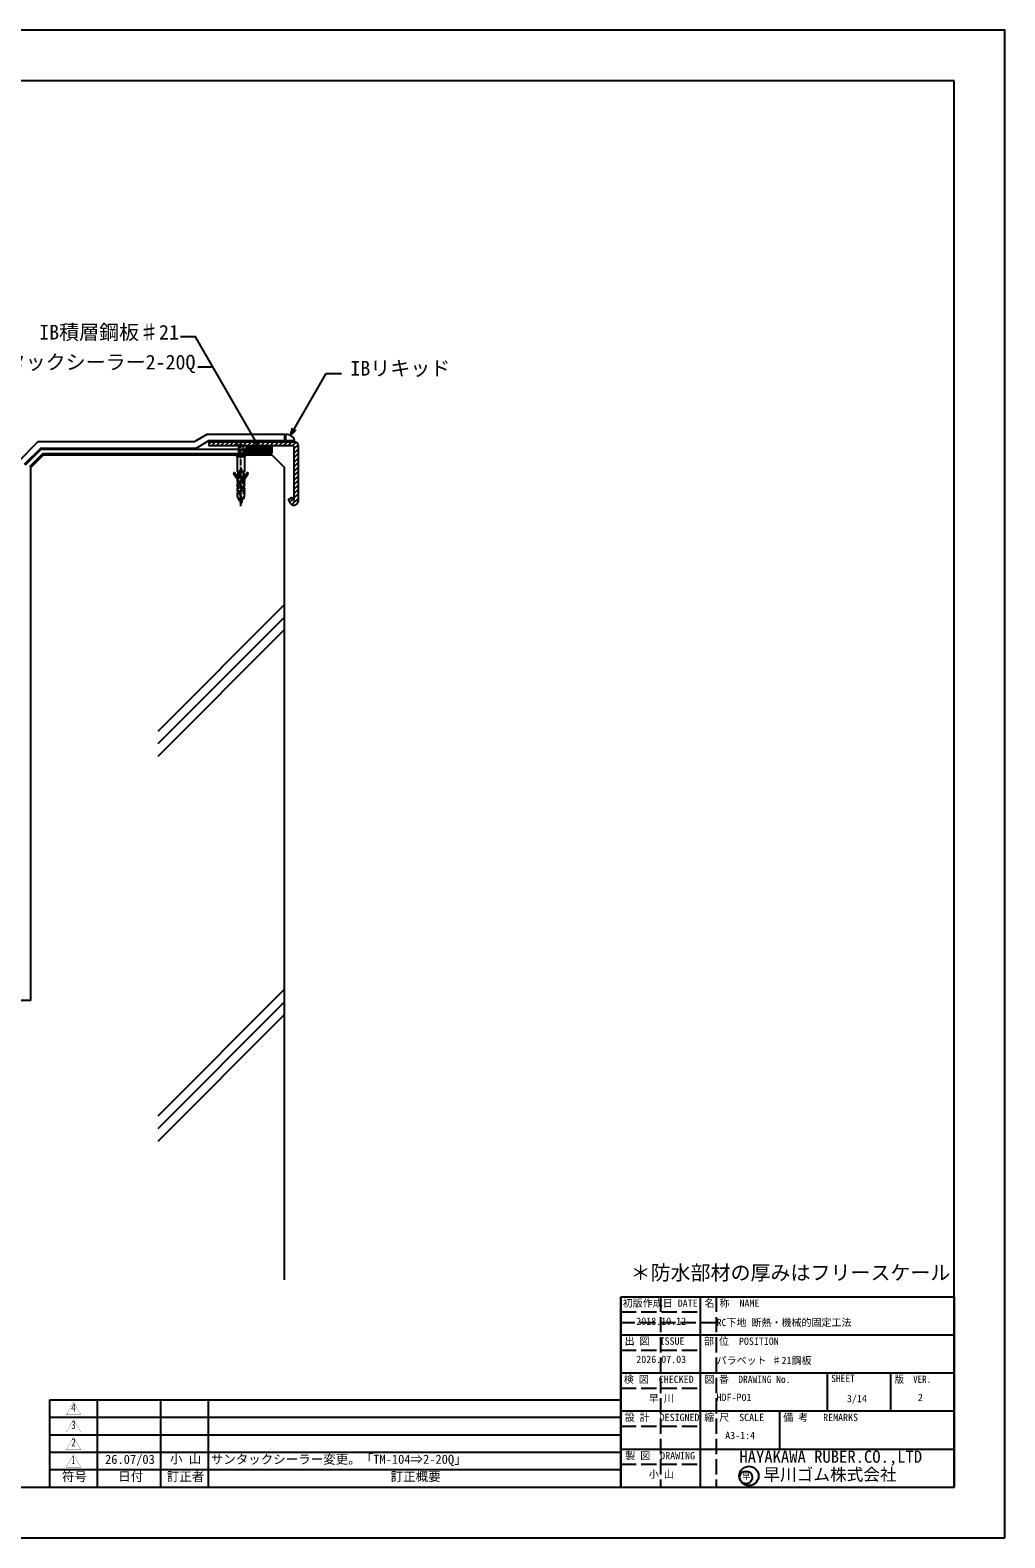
# Model space of a CAD drawing. Units: millimetres, scale not verified. Extents: x -840 to 5880, y -594 to 4158.
# Drawn here: x 2808 to 5880, y -594 to 4158 of the extents above; entities that cross this region are included whole.
import ezdxf
from ezdxf.enums import TextEntityAlignment as Align

# ---------------------------------------------------------------- set-up
doc = ezdxf.new("R2010")
doc.units = ezdxf.units.MM
doc.header["$LTSCALE"] = 4
doc.linetypes.add('CHAIN1', pattern=[8, 5, -1, 1, -1])
doc.linetypes.add('DASHED3', pattern=[4, 3, -1])
for name, color, linetype in [('0-0_0', 7, 'Continuous'), ('0-1_IBｼｰﾄ', 7, 'Continuous'), ('0-2_IBリキッド', 7, 'Continuous'), ('0-3_ブチルﾃｰﾌﾟ', 4, 'Continuous'), ('0-4_中心線', 1, 'CHAIN1'), ('0-5_仮想線', 1, 'DASHED3'), ('0-6_図面枠', 7, 'Continuous'), ('0-7_寸法線', 7, 'Continuous'), ('0-8_文字', 5, 'Continuous'), ('0-B_緩衝フォーム', 7, 'Continuous'), ('0-C_表題欄', 7, 'Continuous'), ('0-D_躯体', 7, 'Continuous'), ('0-E_輪郭線', 2, 'Continuous'), ('0-F_部材(積層鋼板)', 4, 'Continuous'), ('1-0_部材(ﾋﾞｽ類)', 7, 'Continuous')]:
    doc.layers.add(name, color=color, linetype=linetype)
doc.styles.add('MS Gothic', font='')
doc.styles.get('MS Gothic').set_extended_font_data('MS Gothic')

# ---------------------------------------------------------------- blocks, each defined once
blk = doc.blocks.new('表題欄(建築)')
at = {"layer": '0-5_仮想線'}
for p, q in [((31.25, 150), (31.25, 0)), ((75, 150), (75, 0)), ((0, 138), (62.5, 138)), ((75, 129.375), (0, 129.375)), ((0, 108), (62.5, 108)), ((0, 78), (62.5, 78)), ((0, 48), (62.5, 48)), ((0, 18), (62.5, 18))]:
    blk.add_line(p, q, dxfattribs=at)
at = {"layer": '0-C_表題欄'}
for p, q in [((0, 150), (262.5, 150)), ((0, 0), (0, 150)), ((62.5, 150), (62.5, 0)), ((262.5, 150), (262.5, 0)), ((0, 120), (62.5, 120)), ((0, 120), (262.5, 120)), ((0, 90), (262.5, 90)), ((162.5, 90), (162.5, 60)), ((212.5, 90), (212.5, 60)), ((0, 60), (262.5, 60)), ((125, 60), (125, 30)), ((0, 30), (262.5, 30))]:
    blk.add_line(p, q, dxfattribs=at)
blk.add_lwpolyline([(0, 150), (0, 0), (262.5, 0)], dxfattribs=at)
for centre, radius in [((100.891, 8.795), 7.598), ((98.573, 7.58), 4.974)]:
    blk.add_circle(centre, radius, dxfattribs=at)
at = {"layer": '0-C_表題欄', "style": 'MS Gothic'}
for s, height, p in [('初版作成日 DATE', 5.773, (1.438, 140.3)), ('名 称  NAME', 5.773, (65.887, 140.3)), ('出 図  ISSUE', 5.773, (2.929, 110.421)), ('部 位  POSITION', 5.773, (65.438, 110.3)), ('検 図  CHECKED', 5.773, (2.296, 80.3)), ('設 計  DESIGNED', 5.773, (2.968, 50.3)), ('縮 尺  SCALE', 5.773, (65.633, 50.3)), ('備 考   REMARKS', 5.773, (127.877, 50.239)), ('製 図  DRAWING', 5.773, (3.418, 20.117)), ('HAYAKAWA RUBER.CO.,LTD', 9.621, (93.337, 16.303)), ('早川ゴム株式会社', 9.621, (112.256, 2.235))]:
    blk.add_text(s, height=height, dxfattribs=at).set_placement(p, align=Align.BOTTOM_LEFT)
for s, height, width, p in [('図 番  DRAWING No.', 5.773, 0.95, (65.956, 80.269)), ('SHEET', 5.773, 0.95, (165.658, 81.061)), ('版\u3000VER.', 5.773, 0.9, (215.722, 80.33)), ('早', 4.99, 0.9, (95.598, 4.671))]:
    blk.add_text(s, height=height, dxfattribs=dict(at, width=width)).set_placement(p, align=Align.BOTTOM_LEFT)
blk = doc.blocks.new('囲い文字1')
at = {"layer": '0-8_文字'}
for points in [[(-4.659, -51.926), (-5.005, -52.126), (1.868, -40.622), (1.868, -40.222)], [(1.868, -40.622), (1.868, -40.222), (8.395, -51.926), (8.741, -52.126)], [(8.395, -51.926), (8.741, -52.126), (-4.659, -51.926), (-5.005, -52.126)]]:
    blk.add_solid(points, dxfattribs=at)
at = {"layer": '0-8_文字', "style": 'MS Gothic', "width": 0.4}
blk.add_text('1', height=7.312, dxfattribs=at).set_placement((0.363, -51.147), align=Align.BOTTOM_LEFT)
blk = doc.blocks.new('U69')
at = {"layer": '0-0_0', "xscale": 3.446988, "yscale": 3.446988}
blk.add_blockref('囲い文字1', (16.655, 139.333), dxfattribs=at)
blk = doc.blocks.new('囲い文字2')
at = {"layer": '0-8_文字'}
for points in [[(-33.503, 62.631), (-33.849, 62.431), (-26.976, 73.935), (-26.976, 74.335)], [(-26.976, 73.935), (-26.976, 74.335), (-20.45, 62.631), (-20.103, 62.431)], [(-20.45, 62.631), (-20.103, 62.431), (-33.503, 62.631), (-33.849, 62.431)]]:
    blk.add_solid(points, dxfattribs=at)
at = {"layer": '0-8_文字', "style": 'MS Gothic', "width": 0.8}
blk.add_text('2', height=7.312, dxfattribs=at).set_placement((-28.982, 63.41), align=Align.BOTTOM_LEFT)
blk = doc.blocks.new('U70')
at = {"layer": '0-0_0', "xscale": 3.446988, "yscale": 3.446988}
blk.add_blockref('囲い文字2', (116.081, -255.544), dxfattribs=at)
blk = doc.blocks.new('囲い文字3')
at = {"layer": '0-8_文字'}
for points in [[(-16.61, 28.999), (-16.957, 28.799), (-10.084, 40.303), (-10.084, 40.703)], [(-3.557, 28.999), (-3.211, 28.799), (-16.61, 28.999), (-16.957, 28.799)], [(-10.084, 40.303), (-10.084, 40.703), (-3.557, 28.999), (-3.211, 28.799)]]:
    blk.add_solid(points, dxfattribs=at)
at = {"layer": '0-8_文字', "style": 'MS Gothic', "width": 0.8}
blk.add_text('3', height=7.312, dxfattribs=at).set_placement((-12.128, 29.778), align=Align.BOTTOM_LEFT)
blk = doc.blocks.new('U71')
at = {"layer": '0-0_0', "xscale": 3.446988, "yscale": 3.446988}
blk.add_blockref('囲い文字3', (57.853, -139.615), dxfattribs=at)
blk = doc.blocks.new('囲い文字4')
at = {"layer": '0-8_文字'}
for points in [[(-17.85, 21.351), (-18.196, 21.151), (-11.323, 32.655), (-11.323, 33.055)], [(-11.323, 32.655), (-11.323, 33.055), (-4.797, 21.351), (-4.45, 21.151)], [(-4.797, 21.351), (-4.45, 21.151), (-17.85, 21.351), (-18.196, 21.151)]]:
    blk.add_solid(points, dxfattribs=at)
at = {"layer": '0-8_文字', "style": 'MS Gothic', "width": 0.85}
blk.add_text('4', height=7.312, dxfattribs=at).set_placement((-13.484, 22.13), align=Align.BOTTOM_LEFT)
blk = doc.blocks.new('U72')
at = {"layer": '0-0_0', "xscale": 3.446988, "yscale": 3.446988}
blk.add_blockref('囲い文字4', (62.126, -113.252), dxfattribs=at)

msp = doc.modelspace()

# ---------------------------------------------------------------- linework, layer by layer
at = {"layer": '0-1_IBｼｰﾄ'}
for p, q in [((2833.076, 2861.012), (2768.863, 2796.799)), ((2833.076, 2861.012), (3326.721, 2861.012)), ((3367.136, 2884.345), (3326.721, 2861.012)), ((3372.495, 2864.345), (3332.08, 2841.012)), ((3367.136, 2884.345), (3610.495, 2884.345)), ((3372.495, 2864.345), (3610.495, 2864.345)), ((3610.495, 2864.345), (3610.495, 2884.345)), ((2841.36, 2841.012), (2788.863, 2788.515)), ((2841.36, 2841.012), (3332.08, 2841.012))]:
    msp.add_line(p, q, dxfattribs=at)
at = {"layer": '0-2_IBリキッド'}
for q in [(3614.495, 2884.345), (3642.495, 2864.345)]:
    msp.add_line((3614.495, 2864.345), q, dxfattribs=at)
msp.add_arc((3614.495, 2854.745), 29.6, 18.92464, 90, dxfattribs=at)
at = {"layer": '0-3_ブチルﾃｰﾌﾟ'}
for p, q in [((3490.196, 2839.558), (3494.316, 2843.678)), ((3490.196, 2832.487), (3501.387, 2843.678)), ((3490.196, 2825.416), (3508.459, 2843.678)), ((3495.53, 2823.678), (3515.53, 2843.678)), ((3502.601, 2823.678), (3522.601, 2843.678)), ((3509.672, 2823.678), (3529.672, 2843.678)), ((3516.743, 2823.678), (3536.743, 2843.678)), ((3523.814, 2823.678), (3543.814, 2843.678)), ((3530.885, 2823.678), (3550.885, 2843.678)), ((3537.956, 2823.678), (3557.956, 2843.678)), ((3545.027, 2823.678), (3565.027, 2843.678)), ((3552.098, 2823.678), (3570.196, 2841.777)), ((3559.169, 2823.678), (3570.196, 2834.705)), ((3566.24, 2823.678), (3570.196, 2827.634))]:
    msp.add_line(p, q, dxfattribs=at)
at = {"layer": '0-3_ブチルﾃｰﾌﾟ', "color": 7}
msp.add_lwpolyline([(3570.196, 2823.678), (3490.196, 2823.678), (3490.196, 2843.678), (3570.196, 2843.678)], close=True, dxfattribs=at)
at = {"layer": '0-4_中心線'}
msp.add_line((3472.495, 2657.406), (3472.495, 2864.345), dxfattribs=at)
at = {"layer": '0-6_図面枠'}
msp.add_lwpolyline([(5880, -594), (5880, 4158), (-840, 4158), (-840, -594)], close=True, dxfattribs=at)
at = {"layer": '0-7_寸法線'}
for p, q in [((3384.936, 3095.28), (3336.936, 3095.28)), ((3628.797, 2880.66), (3741.316, 3075.55)), ((3741.316, 3075.55), (3789.316, 3075.55))]:
    msp.add_line(p, q, dxfattribs=at)
for points in [[(3530.196, 2843.678), (3329.511, 3191.28), (3281.511, 3191.28)], [(3645.768, 2897.631), (3628.797, 2880.66), (3635.009, 2903.842)], [(3513.226, 2860.649), (3530.196, 2843.678), (3523.985, 2866.86)]]:
    msp.add_lwpolyline(points, dxfattribs=at)
at = {"layer": '0-B_緩衝フォーム'}
for p, q in [((2843.017, 2837.012), (2792.863, 2786.858)), ((2848.54, 2823.678), (2806.196, 2781.335)), ((2843.017, 2837.012), (3486.196, 2837.012)), ((2848.54, 2823.678), (3486.196, 2823.678)), ((3486.196, 2823.678), (3486.196, 2837.012))]:
    msp.add_line(p, q, dxfattribs=at)
at = {"layer": '0-C_表題欄'}
for p, q in [((2870, -159), (4670, -159)), ((2870, -434), (2870, -159)), ((3020, -434), (3020, -159)), ((3220, -434), (3220, -159)), ((3370, -434), (3370, -159)), ((4670, -434), (4670, -159)), ((2870, -214), (4670, -214)), ((2870, -269), (4670, -269)), ((2870, -324), (4670, -324)), ((2870, -379), (4670, -379)), ((2870, -434), (4670, -434))]:
    msp.add_line(p, q, dxfattribs=at)
at = {"layer": '0-D_躯体'}
for p, q in [((2850.196, 2819.678), (2810.196, 2779.678)), ((2850.196, 2819.678), (3570.196, 2819.678)), ((3570.196, 2819.678), (3610.196, 2779.678)), ((2810.196, 1099.678), (2810.196, 2779.678)), ((3610.196, 219.678), (3610.196, 2779.678)), ((3610.196, 2347.759), (3210.196, 1947.759)), ((3610.196, 2308.161), (3210.196, 1908.161)), ((3610.196, 2268.563), (3210.196, 1868.563)), ((2810.196, 1099.678), (730.196, 1099.678)), ((3610.196, 1134.855), (3210.196, 734.855)), ((3610.196, 1095.257), (3210.196, 695.257)), ((3610.196, 1055.659), (3210.196, 655.659))]:
    msp.add_line(p, q, dxfattribs=at)
at = {"layer": '0-E_輪郭線'}
msp.add_lwpolyline([(5720, 3998), (-680, 3998), (-680, -434), (5720, -434)], close=True, dxfattribs=at)
at = {"layer": '0-F_部材(積層鋼板)'}
for p, q in [((3372.495, 2854.52), (3378.32, 2860.345)), ((3379.796, 2847.678), (3392.462, 2860.345)), ((3393.938, 2847.678), (3406.604, 2860.345)), ((3408.08, 2847.678), (3420.747, 2860.345)), ((3422.222, 2847.678), (3434.889, 2860.345)), ((3436.364, 2847.678), (3449.031, 2860.345)), ((3450.506, 2847.678), (3463.173, 2860.345)), ((3478.791, 2847.678), (3491.457, 2860.345)), ((3492.933, 2847.678), (3505.599, 2860.345)), ((3507.075, 2847.678), (3519.742, 2860.345)), ((3521.217, 2847.678), (3533.884, 2860.345)), ((3535.359, 2847.678), (3548.026, 2860.345)), ((3549.501, 2847.678), (3562.168, 2860.345)), ((3563.643, 2847.678), (3576.31, 2860.345)), ((3577.786, 2847.678), (3590.452, 2860.345)), ((3591.928, 2847.678), (3604.594, 2860.345)), ((3606.07, 2847.678), (3618.736, 2860.345)), ((3620.212, 2847.678), (3632.879, 2860.345)), ((3634.354, 2847.678), (3646.212, 2859.536)), ((3639.828, 2839.01), (3652.34, 2851.522)), ((3639.828, 2824.868), (3652.495, 2837.535)), ((3639.828, 2810.726), (3652.495, 2823.393)), ((3639.828, 2796.584), (3652.495, 2809.251)), ((3639.828, 2782.442), (3652.495, 2795.108)), ((3639.828, 2768.3), (3652.495, 2780.966)), ((3639.828, 2754.157), (3652.495, 2766.824)), ((3639.828, 2740.015), (3652.495, 2752.682)), ((3639.828, 2725.873), (3652.495, 2738.54)), ((3639.828, 2711.731), (3652.495, 2724.398)), ((3639.828, 2697.589), (3652.495, 2710.256)), ((3626.912, 2670.53), (3636.184, 2679.803)), ((3633.032, 2662.508), (3652.495, 2681.971)), ((3639.828, 2683.447), (3652.495, 2696.113)), ((3648.088, 2663.422), (3649.705, 2665.039))]:
    msp.add_line(p, q, dxfattribs=at)
at = {"layer": '0-F_部材(積層鋼板)', "color": 7}
for p, q in [((3639.828, 2676.32), (3639.828, 2845.678)), ((3652.495, 2850.345), (3652.495, 2672.823))]:
    msp.add_line(p, q, dxfattribs=at)
for points in [[(3637.828, 2847.678), (3372.495, 2847.678), (3372.495, 2860.345), (3642.495, 2860.345)], [(3629.187, 2666.59), (3622.196, 2678.697), (3633.166, 2685.03), (3638.414, 2675.941)]]:
    msp.add_lwpolyline(points, dxfattribs=at)
at = {"layer": '0-F_部材(積層鋼板)'}
msp.add_lwpolyline([(3464.648, 2847.678), (3472.495, 2855.525), (3477.315, 2860.345)], dxfattribs=at)
at = {"layer": '0-F_部材(積層鋼板)', "color": 7}
for centre, radius, start, end in [((3642.495, 2850.345), 10, 0, 90), ((3637.828, 2845.678), 2, 0, 90), ((3640.004, 2672.835), 12.491, 210, 0.05582), ((3639.07, 2676.32), 0.758, 210, 360)]:
    msp.add_arc(centre, radius, start, end, dxfattribs=at)
at = {"layer": '1-0_部材(ﾋﾞｽ類)'}
for p, q in [((3454.495, 2860.345), (3490.495, 2860.345)), ((3454.506, 2819.678), (3490.484, 2819.678)), ((3484.495, 2813.618), (3460.495, 2813.618)), ((3479.175, 2849.025), (3465.815, 2849.025)), ((3465.815, 2822.085), (3465.815, 2847.368)), ((3479.175, 2847.368), (3479.175, 2822.085)), ((3470.837, 2765.563), (3468.56, 2759.867)), ((3468.654, 2756.4), (3474.046, 2744.769)), ((3471.006, 2765.623), (3468.685, 2759.821)), ((3468.774, 2756.455), (3474.166, 2744.825)), ((3471.025, 2758.882), (3473.309, 2764.594)), ((3476.113, 2745.75), (3471.042, 2757.561)), ((3471.101, 2769.969), (3471.101, 2766.806)), ((3471.149, 2758.833), (3473.471, 2764.637)), ((3476.234, 2745.804), (3471.164, 2757.613)), ((3471.234, 2770.046), (3471.234, 2766.806)), ((3473.756, 2766.806), (3473.756, 2770.046)), ((3473.888, 2766.806), (3473.888, 2769.969)), ((3463.776, 2747.665), (3462.985, 2748.7)), ((3474, 2712.085), (3467.81, 2700.395)), ((3474.114, 2712.017), (3467.927, 2700.332)), ((3474.073, 2742.933), (3468.601, 2730.139)), ((3468.633, 2726.62), (3474.148, 2714.362)), ((3474.195, 2742.881), (3468.723, 2730.087)), ((3468.754, 2726.675), (3474.268, 2714.419)), ((3470.14, 2699.223), (3476.486, 2711.096)), ((3470.257, 2699.16), (3476.603, 2711.034)), ((3470.643, 2729.257), (3476.127, 2741.922)), ((3476.46, 2715.65), (3470.669, 2727.705)), ((3470.765, 2729.204), (3476.248, 2741.869)), ((3476.598, 2715.676), (3470.789, 2727.763)), ((3481.214, 2747.665), (3482.005, 2748.7)), ((3477.187, 2682.085), (3465.145, 2677.88)), ((3476.042, 2682.085), (3465.145, 2678.28)), ((3467.323, 2682.085), (3467.667, 2680.801)), ((3467.812, 2695.795), (3470.714, 2690.326)), ((3467.929, 2695.857), (3470.831, 2690.388)), ((3477.667, 2682.085), (3468.828, 2676.466)), ((3476.288, 2670.979), (3469.729, 2668.692)), ((3476.288, 2670.579), (3469.729, 2668.292)), ((3473.076, 2691.654), (3470.166, 2696.923)), ((3473.192, 2691.719), (3470.282, 2696.988)), ((3475.029, 2672.239), (3470.662, 2669.625)), ((3471.203, 2688.895), (3471.07, 2688.895)), ((3471.07, 2688.895), (3471.149, 2682.085)), ((3474.389, 2669.85), (3471.167, 2667.74)), ((3473.92, 2688.895), (3473.787, 2688.895)), ((3473.841, 2682.085), (3473.92, 2688.895))]:
    msp.add_line(p, q, dxfattribs=at)
for points in [[(3464.643, 2850.196), (3454.495, 2860.345), (3454.495, 2861.545), (3490.495, 2861.545), (3490.495, 2860.345), (3480.347, 2850.196)], [(3484.657, 2813.852), (3490.484, 2819.678), (3490.484, 2822.085), (3454.506, 2822.085), (3454.506, 2819.678), (3460.332, 2813.852)], [(3460.567, 2813.286), (3460.567, 2767.938), (3460.638, 2767.938), (3460.922, 2767.795), (3461.207, 2767.795), (3461.491, 2767.653), (3462.324, 2767.467)], [(3482.665, 2767.467), (3483.499, 2767.653), (3483.783, 2767.795), (3484.068, 2767.795), (3484.352, 2767.938), (3484.423, 2767.938), (3484.423, 2813.286)], [(3449.502, 2760.432), (3460.495, 2743.641), (3460.851, 2737.241), (3465.117, 2737.241), (3465.117, 2728.352), (3460.495, 2728.352), (3460.851, 2721.881), (3464.904, 2721.881), (3464.619, 2713.063), (3460.495, 2713.063), (3460.851, 2706.592), (3464.335, 2706.592), (3464.051, 2697.703), (3460.495, 2697.703), (3460.927, 2689.141), (3463.495, 2682.085), (3481.495, 2682.085), (3484.063, 2689.141), (3484.495, 2697.703), (3480.939, 2697.703), (3480.655, 2706.592), (3484.139, 2706.592), (3484.495, 2713.063), (3480.37, 2713.063), (3480.086, 2721.881), (3484.139, 2721.881), (3484.495, 2728.352), (3479.873, 2728.352), (3479.873, 2737.241), (3484.139, 2737.241), (3484.495, 2743.641), (3495.488, 2760.432)], [(3462.985, 2766.658), (3462.985, 2748.7), (3452.393, 2762.562)], [(3471.101, 2767.089), (3465.118, 2767.089), (3465.118, 2743.64), (3464.051, 2743.64), (3464.051, 2746.652)], [(3473.888, 2767.089), (3479.872, 2767.089), (3479.872, 2743.64), (3480.939, 2743.64), (3480.939, 2746.652)], [(3492.597, 2762.562), (3482.005, 2748.7), (3482.005, 2766.658)], [(3460.851, 2737.241), (3460.851, 2736.245), (3462.059, 2733.187), (3462.202, 2728.352)], [(3462.415, 2713.063), (3462.344, 2717.898), (3460.851, 2721.098), (3460.851, 2721.881)], [(3482.575, 2713.063), (3482.646, 2717.898), (3484.139, 2721.098), (3484.139, 2721.881)], [(3484.139, 2737.241), (3484.139, 2736.245), (3482.93, 2733.187), (3482.788, 2728.352)], [(3460.851, 2706.592), (3460.851, 2705.881), (3462.628, 2702.538), (3462.699, 2697.703)], [(3469.353, 2682.085), (3467.667, 2680.801), (3465.145, 2678.28), (3465.145, 2677.88), (3468.828, 2676.466), (3470.662, 2669.625), (3469.729, 2668.692), (3469.729, 2668.292), (3471.167, 2667.74), (3472.495, 2662.782), (3474.389, 2669.85), (3476.288, 2670.579), (3476.288, 2670.979), (3475.029, 2672.239), (3477.667, 2682.085)], [(3471.203, 2682.085), (3471.203, 2685.993), (3473.787, 2685.993), (3473.787, 2682.085)], [(3484.139, 2706.592), (3484.139, 2705.881), (3482.362, 2702.538), (3482.29, 2697.703)]]:
    msp.add_lwpolyline(points, dxfattribs=at)
for centre, radius, start, end in [((3459.767, 2813.286), 0.8, 0, 45), ((3461.815, 2847.368), 4, 0, 45), ((3483.175, 2847.368), 4, 135, 180), ((3485.223, 2813.286), 0.8, 135, 180), ((3450.966, 2761.472), 1.796, 37.38183, 215.39037), ((3462.158, 2766.658), 0.827, 360, 78.37519), ((3472.627, 2758.242), 4.38, 158.2146, 204.87271), ((3472.627, 2758.242), 4.247, 158.17187, 204.87271), ((3472.495, 2772.321), 2.734, 300.64443, 239.35557), ((3472.495, 2772.321), 2.601, 298.99242, 241.00758), ((3468.049, 2766.806), 3.052, 335.97512, 0), ((3472.627, 2758.242), 1.725, 158.20137, 203.23665), ((3468.049, 2766.806), 3.185, 338.19323, 0), ((3472.627, 2758.242), 1.593, 158.19323, 203.23665), ((3468.049, 2766.806), 5.707, 337.19074, 360), ((3468.049, 2766.806), 5.839, 338.19323, 0), ((3482.832, 2766.658), 0.827, 101.62481, 180), ((3494.024, 2761.472), 1.796, 324.60963, 142.61817), ((3462.051, 2746.652), 2, 0, 30.42714), ((3472.627, 2728.417), 4.38, 156.84042, 204.22194), ((3472.627, 2728.417), 4.247, 156.84042, 204.22194), ((3472.344, 2728.51), 1.858, 156.27812, 205.66734), ((3472.344, 2728.51), 1.725, 156.27812, 205.66734), ((3472.132, 2713.35), 2.256, 325.90086, 26.66039), ((3471.999, 2743.82), 2.256, 336.84042, 24.87271), ((3472.132, 2713.35), 2.389, 326.07565, 26.59167), ((3471.999, 2743.82), 2.389, 336.84042, 24.87271), ((3471.742, 2743.82), 4.778, 336.58818, 23.8287), ((3471.742, 2743.82), 4.91, 336.58818, 23.8287), ((3472.273, 2713.35), 4.778, 331.85925, 28.78795), ((3472.273, 2713.35), 4.91, 331.85949, 28.27499), ((3482.939, 2746.652), 2, 149.57286, 180), ((3472.149, 2698.097), 4.91, 152.09899, 207.95156), ((3472.149, 2698.097), 4.778, 152.09899, 207.95156), ((3472.247, 2698.097), 2.389, 151.87656, 209.41932), ((3472.247, 2698.097), 2.256, 151.87656, 209.43109), ((3468.018, 2688.895), 3.052, 0, 27.95156), ((3468.018, 2688.895), 3.185, 360, 27.95156), ((3468.081, 2688.895), 5.707, 0, 28.91197), ((3468.081, 2688.895), 5.839, 0, 28.91198)]:
    msp.add_arc(centre, radius, start, end, dxfattribs=at)

# ---------------------------------------------------------------- block references
at = {"layer": '0-C_表題欄', "xscale": 4, "yscale": 4}
msp.add_blockref('表題欄(建築)', (4670, -434.001), dxfattribs=at)
at = {"layer": '0-C_表題欄'}
for name, p in [('U72', (2921.906, -166.5)), ('U71', (2921.906, -221.5)), ('U70', (2921.906, -276.5)), ('U69', (2921.906, -331.5))]:
    msp.add_blockref(name, p, dxfattribs=at)

# ---------------------------------------------------------------- texts
at = {"layer": '0-8_文字', "color": 7, "style": 'MS Gothic'}
for s, p in [('IB積層鋼板♯21', (2836.709, 3169.103)), ('サンタックシーラー2-20Q', (2605.109, 3074.809)), ('IBリキッド', (3817.468, 3055.323)), ('＊防水部材の厚みはフリースケール', (4700.528, 204.957))]:
    msp.add_text(s, height=46.18, dxfattribs=at).set_placement(p, align=Align.BOTTOM_LEFT)
at = {"layer": '0-C_表題欄', "style": 'MS Gothic'}
for s, height, p in [('2018.10.12', 23.09, (4718.492, 70.243)), ('RC下地 断熱・機械的固定工法', 23.09, (4971.474, 66.346)), ('2026.07.03', 23.09, (4718.492, -49.757)), ('パラペット ♯21鋼板', 23.09, (4971.595, -53.41)), ('早 川', 23.09, (4757.843, -172.681)), ('HDF-P01', 23.09, (4971.474, -169.755)), ('3/14', 23.09, (5382.34, -173.41)), ('2', 23.09, (5605.865, -169.757)), ('A3-1:4', 23.09, (4998.706, -289.757)), ('26.07/03', 28.86, (3044.086, -369.698)), ('小 山', 28.86, (3248.934, -367.794)), ('サンタックシーラー変更。「TM-104⇒2-20Q」', 28.86, (3377.5, -369.317)), ('小 山', 23.09, (4757.964, -411.828)), ('符号', 28.86, (2908.376, -424.013)), ('日付', 28.86, (3085.964, -423.251)), ('訂正者', 28.86, (3238.883, -423.937)), ('訂正概要', 28.86, (3944.391, -424.013))]:
    msp.add_text(s, height=height, dxfattribs=at).set_placement(p, align=Align.BOTTOM_LEFT)

doc.saveas('drawing.dxf')
